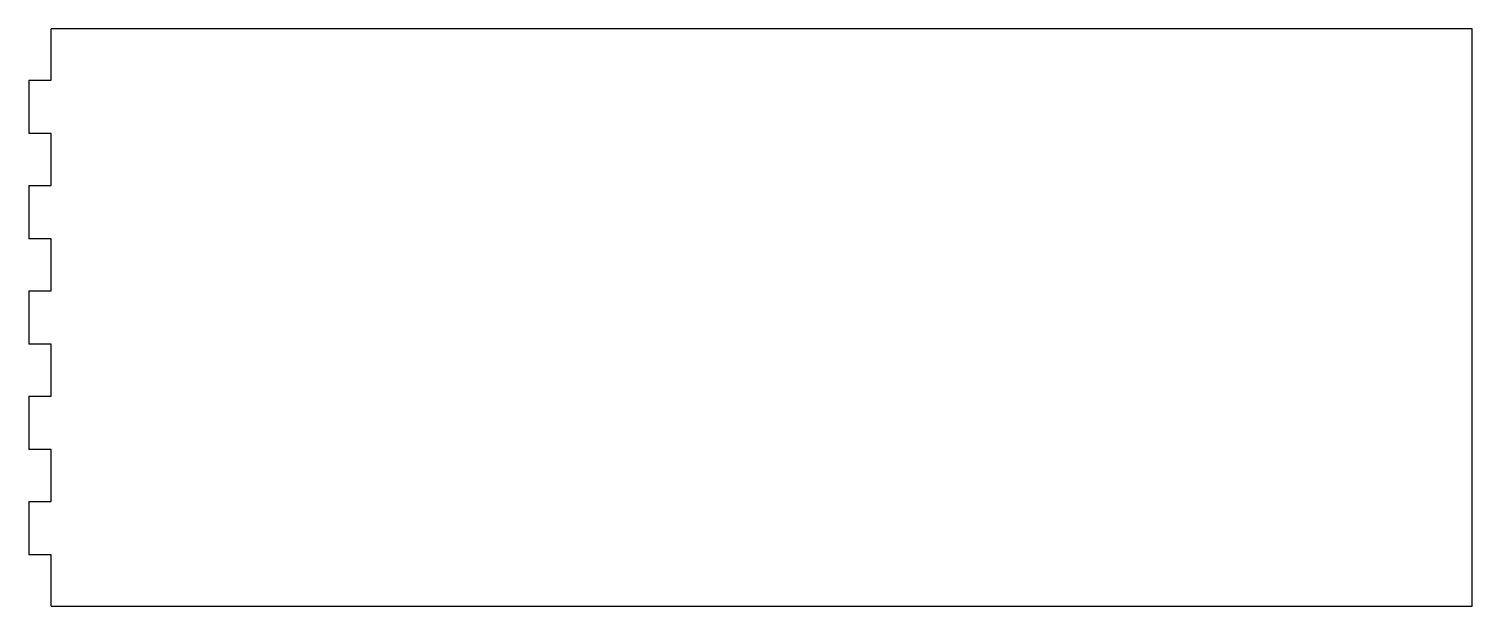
# Model space of a CAD drawing. Extents: x -124 to 76, y -3 to 77.
import ezdxf

# ---------------------------------------------------------------- set-up
doc = ezdxf.new("R2010")
doc.units = 0
doc.layers.get('0').update_dxf_attribs({"linetype": 'CONTINUOUS'})

msp = doc.modelspace()

# ---------------------------------------------------------------- linework, layer by layer
at = {"color": 7, "linetype": 'CONTINUOUS'}
for p, q in [((75.93, 76.61), (-120.97, 76.61)), ((75.93, -3.39), (75.93, 76.61)), ((-124.07, 69.51), (-124.07, 62.11)), ((-124.07, 54.91), (-124.07, 47.51)), ((-124.07, 40.31), (-124.07, 32.91)), ((-124.07, 25.71), (-124.07, 18.31)), ((-124.07, 11.11), (-124.07, 3.71)), ((-120.97, -3.39), (75.93, -3.39))]:
    msp.add_line(p, q, dxfattribs=at)
for points in [[(-120.97, 69.51), (-120.97, 76.61)], [(-124.07, 69.51), (-120.97, 69.51)], [(-120.97, 62.11), (-124.07, 62.11)], [(-120.97, 54.91), (-120.97, 62.11)], [(-124.07, 54.91), (-120.97, 54.91)], [(-120.97, 47.51), (-124.07, 47.51)], [(-120.97, 40.31), (-120.97, 47.51)], [(-124.07, 40.31), (-120.97, 40.31)], [(-120.97, 32.91), (-124.07, 32.91)], [(-120.97, 25.71), (-120.97, 32.91)], [(-124.07, 25.71), (-120.97, 25.71)], [(-120.97, 18.31), (-124.07, 18.31)], [(-120.97, 11.11), (-120.97, 18.31)], [(-124.07, 11.11), (-120.97, 11.11)], [(-120.97, 3.71), (-124.07, 3.71)], [(-120.97, -3.39), (-120.97, 3.71)]]:
    msp.add_open_spline(points, degree=1, dxfattribs=at)

doc.saveas('drawing.dxf')
